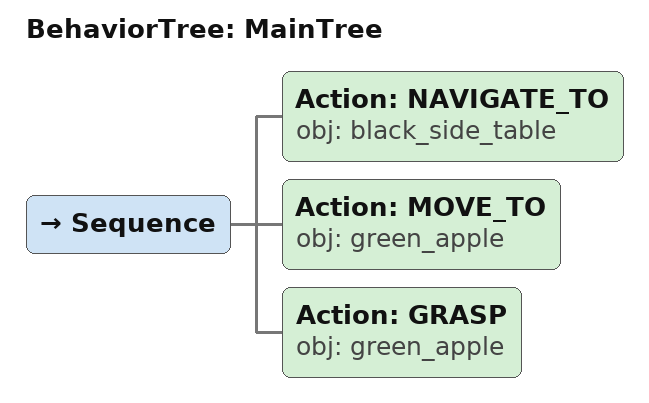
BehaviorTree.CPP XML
<root main_tree_to_execute="MainTree">
  <BehaviorTree ID="MainTree">
    <Sequence>
      <!-- Navigate to black_side_table -->
      <Action ID="NAVIGATE_TO" obj="black_side_table" />
      <!-- Move to green_apple -->
      <Action ID="MOVE_TO" obj="green_apple" />
      <!-- Grasp green_apple -->
      <Action ID="GRASP" obj="green_apple" />
    </Sequence>
  </BehaviorTree>
</root>
